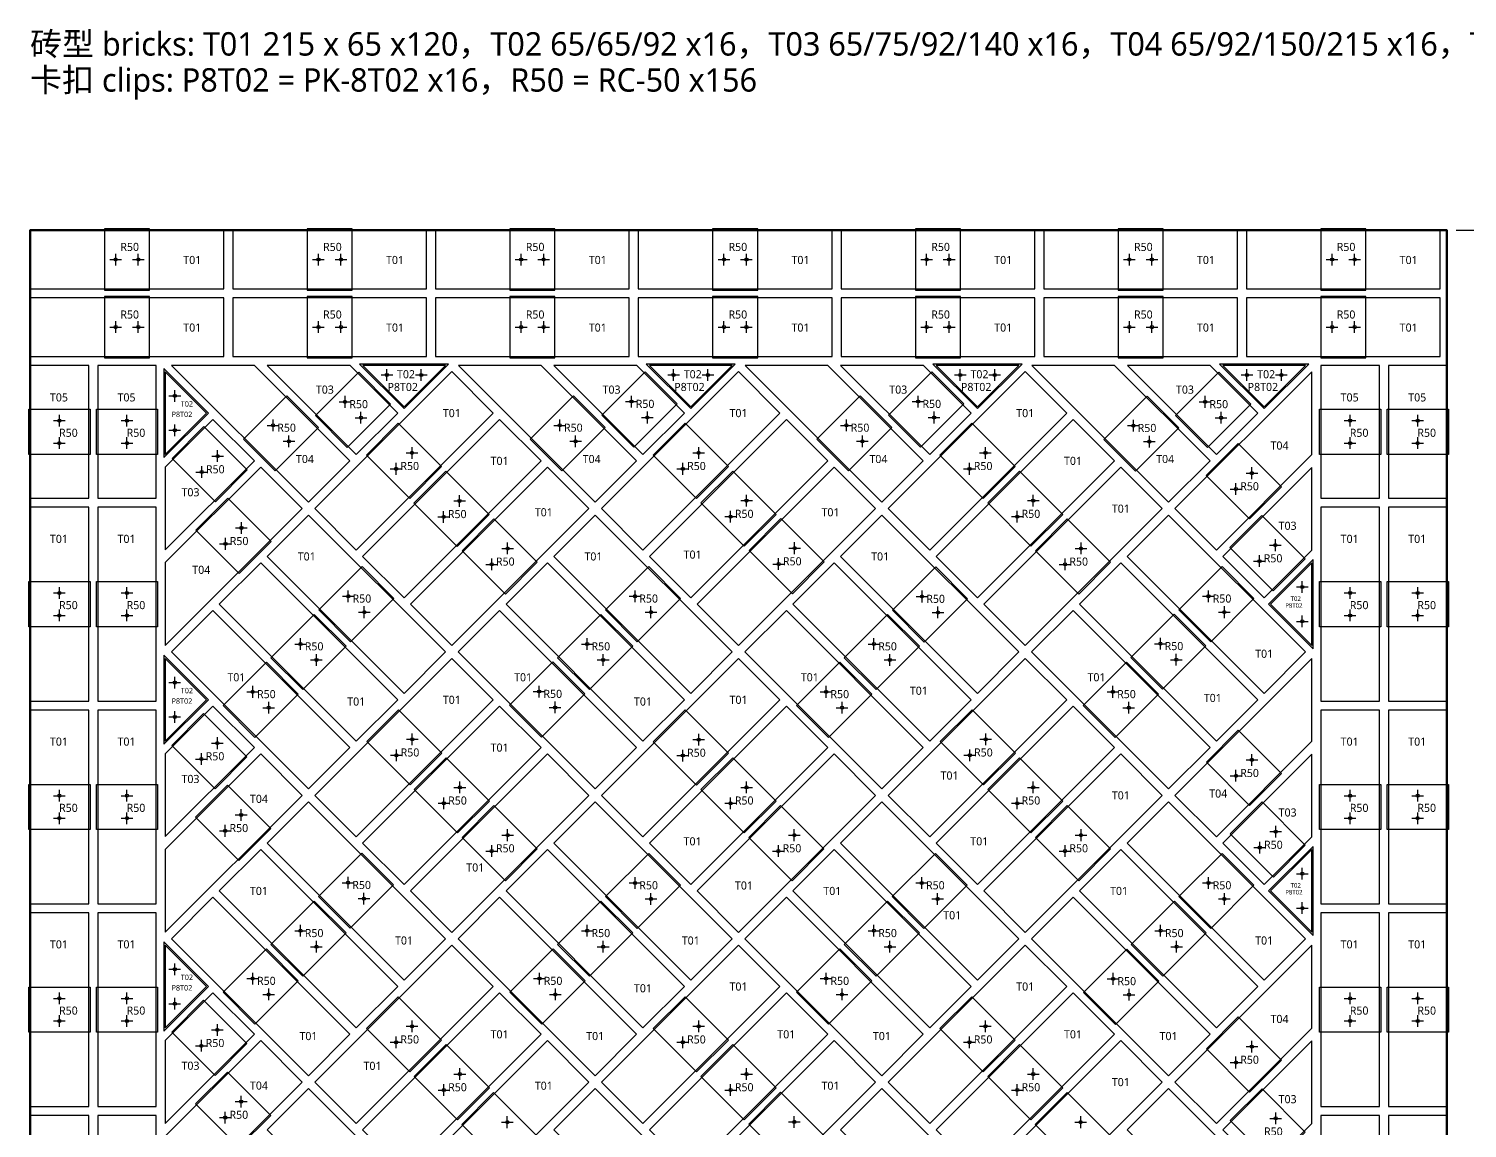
# Model space of a CAD drawing. Header units: millimetres. Extents: x -190 to 8130, y -7782 to 208.
# Drawn here: x 2571 to 4167, y -6884 to -5663 of the extents above; entities that cross this region are included whole.
import ezdxf
from ezdxf.enums import TextEntityAlignment as Align

# ---------------------------------------------------------------- set-up
doc = ezdxf.new("R2010")
doc.units = ezdxf.units.MM
for name, color, linetype in [('BOARD', 7, 'Continuous'), ('DIM', 8, 'Continuous'), ('P8_CLIP', 4, 'Continuous'), ('P8_HOLE', 1, 'Continuous'), ('P8_SLIP', 7, 'Continuous'), ('P8_TXT_B', 7, 'Continuous'), ('P8_TXT_C', 4, 'Continuous'), ('TITLE', 7, 'Continuous')]:
    doc.layers.add(name, color=color, linetype=linetype)
doc.styles.add('CN', font='msyh.ttc')
doc.dimstyles.new('MM', dxfattribs={"dimtxt": 34, "dimasz": 20, "dimexe": 12, "dimexo": 10, "dimgap": 8, "dimtad": 1, "dimdec": 1, "dimdsep": 46, "dimtxsty": 'CN', "dimcen": 2.5, "dimazin": 3, "dimtfac": 1, "dimtmove": 0, "dimatfit": 3})

msp = doc.modelspace()

# ---------------------------------------------------------------- linework, layer by layer
at = {"layer": 'BOARD', "lineweight": 50}
msp.add_lwpolyline([(2572.5, -7459.5), (4145, -7459.5), (4145, -5887), (2572.5, -5887)], close=True, dxfattribs=at)
at = {"layer": 'P8_CLIP'}
for points in [[(2655, -5953.5), (2705, -5953.5), (2705, -5885.5), (2655, -5885.5)], [(2880, -5953.5), (2930, -5953.5), (2930, -5885.5), (2880, -5885.5)], [(3105, -5953.5), (3155, -5953.5), (3155, -5885.5), (3105, -5885.5)], [(3330, -5953.5), (3380, -5953.5), (3380, -5885.5), (3330, -5885.5)], [(3555, -5953.5), (3605, -5953.5), (3605, -5885.5), (3555, -5885.5)], [(3780, -5953.5), (3830, -5953.5), (3830, -5885.5), (3780, -5885.5)], [(4005, -5953.5), (4055, -5953.5), (4055, -5885.5), (4005, -5885.5)], [(2655, -6028.5), (2705, -6028.5), (2705, -5960.5), (2655, -5960.5)], [(2880, -6028.5), (2930, -6028.5), (2930, -5960.5), (2880, -5960.5)], [(3105, -6028.5), (3155, -6028.5), (3155, -5960.5), (3105, -5960.5)], [(3330, -6028.5), (3380, -6028.5), (3380, -5960.5), (3330, -5960.5)], [(3555, -6028.5), (3605, -6028.5), (3605, -5960.5), (3555, -5960.5)], [(3780, -6028.5), (3830, -6028.5), (3830, -5960.5), (3780, -5960.5)], [(4005, -6028.5), (4055, -6028.5), (4055, -5960.5), (4005, -5960.5)], [(2721, -6139.32), (2770.44, -6089.89), (2721, -6040.45)], [(2924.5, -6127.98), (2889.14, -6092.63), (2937.23, -6044.54), (2972.58, -6079.9)], [(2938.08, -6035.5), (2987.52, -6084.94), (3036.95, -6035.5)], [(3242.38, -6127.67), (3207.02, -6092.31), (3255.11, -6044.23), (3290.46, -6079.58)], [(3256.28, -6035.5), (3305.72, -6084.94), (3355.15, -6035.5)], [(3560.58, -6127.67), (3525.22, -6092.31), (3573.3, -6044.23), (3608.66, -6079.58)], [(3574.48, -6035.5), (3623.92, -6084.94), (3673.35, -6035.5)], [(3879.09, -6127.98), (3843.74, -6092.63), (3891.82, -6044.54), (3927.18, -6079.9)], [(3892.68, -6035.5), (3942.11, -6084.94), (3991.55, -6035.5)], [(2844.54, -6154.1), (2809.19, -6118.74), (2857.27, -6070.66), (2892.63, -6106.01)], [(3162.74, -6154.09), (3127.39, -6118.74), (3175.47, -6070.66), (3210.82, -6106.01)], [(3480.94, -6154.09), (3445.58, -6118.74), (3493.67, -6070.65), (3529.02, -6106.01)], [(3799.46, -6154.41), (3764.1, -6119.05), (3812.18, -6070.97), (3847.54, -6106.33)], [(2571, -6135.75), (2571, -6085.75), (2639, -6085.75), (2639, -6135.75)], [(2646, -6135.75), (2646, -6085.75), (2714, -6085.75), (2714, -6135.75)], [(4003.5, -6135.75), (4003.5, -6085.75), (4071.5, -6085.75), (4071.5, -6135.75)], [(4078.5, -6135.75), (4078.5, -6085.75), (4146.5, -6085.75), (4146.5, -6135.75)], [(2778.13, -6188.26), (2813.48, -6152.91), (2765.4, -6104.82), (2730.04, -6140.18)], [(2993.88, -6184.64), (3029.24, -6149.28), (2981.15, -6101.2), (2945.8, -6136.55)], [(3312.08, -6184.64), (3347.43, -6149.28), (3299.35, -6101.2), (3264, -6136.55)], [(3630.28, -6184.64), (3665.63, -6149.28), (3617.55, -6101.2), (3582.19, -6136.55)], [(3925.99, -6207.13), (3961.34, -6171.77), (3913.26, -6123.69), (3877.9, -6159.04)], [(3046.6, -6237.99), (3081.96, -6202.63), (3033.87, -6154.55), (2998.52, -6189.91)], [(3365.11, -6237.67), (3400.47, -6202.32), (3352.39, -6154.23), (3317.03, -6189.59)], [(3683.31, -6237.67), (3718.67, -6202.32), (3670.58, -6154.23), (3635.23, -6189.59)], [(2804.55, -6267.9), (2839.91, -6232.54), (2791.83, -6184.46), (2756.47, -6219.82)], [(3099.95, -6290.7), (3135.3, -6255.35), (3087.22, -6207.27), (3051.87, -6242.62)], [(3418.46, -6290.39), (3453.82, -6255.03), (3405.74, -6206.95), (3370.38, -6242.31)], [(3736.35, -6290.71), (3771.7, -6255.35), (3723.62, -6207.27), (3688.26, -6242.62)], [(3952.1, -6287.08), (3987.46, -6251.73), (3939.37, -6203.64), (3904.02, -6239)], [(3996.5, -6252.58), (3947.06, -6302.02), (3996.5, -6351.45)], [(2928.12, -6343.74), (2892.77, -6308.38), (2940.85, -6260.3), (2976.21, -6295.65)], [(3246.32, -6343.74), (3210.97, -6308.38), (3259.05, -6260.3), (3294.4, -6295.65)], [(3564.84, -6344.05), (3529.48, -6308.7), (3577.56, -6260.61), (3612.92, -6295.97)], [(3882.72, -6343.74), (3847.36, -6308.38), (3895.45, -6260.3), (3930.8, -6295.65)], [(2571, -6327), (2571, -6277), (2639, -6277), (2639, -6327)], [(2646, -6327), (2646, -6277), (2714, -6277), (2714, -6327)], [(4003.5, -6327), (4003.5, -6277), (4071.5, -6277), (4071.5, -6327)], [(4078.5, -6327), (4078.5, -6277), (4146.5, -6277), (4146.5, -6327)], [(2875.09, -6396.77), (2839.73, -6361.42), (2887.82, -6313.33), (2923.17, -6348.69)], [(3193.29, -6396.77), (3157.93, -6361.42), (3206.02, -6313.33), (3241.37, -6348.69)], [(3511.48, -6396.77), (3476.13, -6361.42), (3524.21, -6313.33), (3559.57, -6348.69)], [(3829.37, -6396.46), (3794.01, -6361.1), (3842.09, -6313.02), (3877.45, -6348.37)], [(2721, -6457.52), (2770.44, -6408.08), (2721, -6358.65)], [(2822.05, -6449.81), (2786.7, -6414.45), (2834.78, -6366.37), (2870.14, -6401.72)], [(3139.94, -6449.49), (3104.58, -6414.13), (3152.66, -6366.05), (3188.02, -6401.41)], [(3458.45, -6449.8), (3423.1, -6414.45), (3471.18, -6366.37), (3506.53, -6401.72)], [(3776.65, -6449.8), (3741.3, -6414.45), (3789.38, -6366.37), (3824.73, -6401.72)], [(2777.81, -6506.78), (2813.17, -6471.42), (2765.08, -6423.34), (2729.73, -6458.7)], [(2994.2, -6502.52), (3029.55, -6467.16), (2981.47, -6419.08), (2946.11, -6454.44)], [(3312.08, -6502.83), (3347.43, -6467.48), (3299.35, -6419.4), (3264, -6454.75)], [(3630.59, -6502.52), (3665.95, -6467.16), (3617.87, -6419.08), (3582.51, -6454.44)], [(3925.99, -6525.32), (3961.34, -6489.97), (3913.26, -6441.89), (3877.91, -6477.24)], [(3046.92, -6555.87), (3082.27, -6520.52), (3034.19, -6472.43), (2998.83, -6507.79)], [(3365.11, -6555.87), (3400.47, -6520.52), (3352.39, -6472.43), (3317.03, -6507.79)], [(3683.31, -6555.87), (3718.67, -6520.52), (3670.58, -6472.43), (3635.23, -6507.79)], [(2571, -6552), (2571, -6502), (2639, -6502), (2639, -6552)], [(2646, -6552), (2646, -6502), (2714, -6502), (2714, -6552)], [(2804.24, -6586.42), (2839.59, -6551.06), (2791.51, -6502.98), (2756.15, -6538.33)], [(4003.5, -6552), (4003.5, -6502), (4071.5, -6502), (4071.5, -6552)], [(4078.5, -6552), (4078.5, -6502), (4146.5, -6502), (4146.5, -6552)], [(3099.95, -6608.9), (3135.3, -6573.55), (3087.22, -6525.47), (3051.87, -6560.82)], [(3418.15, -6608.9), (3453.5, -6573.55), (3405.42, -6525.47), (3370.07, -6560.82)], [(3736.35, -6608.9), (3771.7, -6573.55), (3723.62, -6525.47), (3688.26, -6560.82)], [(3952.42, -6604.96), (3987.77, -6569.61), (3939.69, -6521.52), (3904.33, -6556.88)], [(3996.5, -6570.78), (3947.06, -6620.22), (3996.5, -6669.65)], [(2927.81, -6661.62), (2892.45, -6626.26), (2940.53, -6578.18), (2975.89, -6613.54)], [(3246.32, -6661.93), (3210.97, -6626.58), (3259.05, -6578.5), (3294.4, -6613.85)], [(3564.52, -6661.93), (3529.17, -6626.58), (3577.25, -6578.5), (3612.6, -6613.85)], [(3882.72, -6661.93), (3847.36, -6626.58), (3895.45, -6578.5), (3930.8, -6613.85)], [(2875.09, -6714.97), (2839.73, -6679.61), (2887.82, -6631.53), (2923.17, -6666.89)], [(3193.29, -6714.97), (3157.93, -6679.61), (3206.02, -6631.53), (3241.37, -6666.89)], [(3511.48, -6714.97), (3476.13, -6679.61), (3524.21, -6631.53), (3559.57, -6666.89)], [(3829.68, -6714.97), (3794.33, -6679.61), (3842.41, -6631.53), (3877.77, -6666.89)], [(2721, -6775.72), (2770.44, -6726.28), (2721, -6676.85)], [(2822.05, -6768), (2786.7, -6732.65), (2834.78, -6684.57), (2870.14, -6719.92)], [(3140.25, -6768), (3104.9, -6732.65), (3152.98, -6684.57), (3188.33, -6719.92)], [(3458.45, -6768), (3423.1, -6732.65), (3471.18, -6684.57), (3506.53, -6719.92)], [(3776.97, -6768.32), (3741.61, -6732.96), (3789.69, -6684.88), (3825.05, -6720.24)], [(2571, -6777), (2571, -6727), (2639, -6727), (2639, -6777)], [(2646, -6777), (2646, -6727), (2714, -6727), (2714, -6777)], [(4003.5, -6777), (4003.5, -6727), (4071.5, -6727), (4071.5, -6777)], [(4078.5, -6777), (4078.5, -6727), (4146.5, -6727), (4146.5, -6777)], [(2777.81, -6824.98), (2813.17, -6789.62), (2765.08, -6741.54), (2729.73, -6776.89)], [(2993.88, -6821.03), (3029.24, -6785.68), (2981.15, -6737.6), (2945.8, -6772.95)], [(3312.08, -6821.03), (3347.43, -6785.68), (3299.35, -6737.6), (3264, -6772.95)], [(3630.28, -6821.03), (3665.63, -6785.68), (3617.55, -6737.6), (3582.2, -6772.95)], [(3925.99, -6843.52), (3961.35, -6808.17), (3913.26, -6760.08), (3877.91, -6795.44)], [(3046.92, -6874.07), (3082.27, -6838.71), (3034.19, -6790.63), (2998.83, -6825.98)], [(3365.11, -6874.07), (3400.47, -6838.71), (3352.39, -6790.63), (3317.03, -6825.98)], [(3683.31, -6874.07), (3718.67, -6838.71), (3670.58, -6790.63), (3635.23, -6825.98)], [(2804.24, -6904.61), (2839.59, -6869.26), (2791.51, -6821.18), (2756.16, -6856.53)], [(3099.63, -6927.42), (3134.99, -6892.06), (3086.91, -6843.98), (3051.55, -6879.34)], [(3418.15, -6927.1), (3453.5, -6891.75), (3405.42, -6843.67), (3370.07, -6879.02)], [(3736.03, -6927.42), (3771.39, -6892.06), (3723.3, -6843.98), (3687.95, -6879.34)], [(3952.42, -6923.16), (3987.77, -6887.8), (3939.69, -6839.72), (3904.33, -6875.08)]]:
    msp.add_lwpolyline(points, close=True, dxfattribs=at)
at = {"layer": 'P8_HOLE'}
for p, q in [((2661, -5919.5), (2674, -5919.5)), ((2667.5, -5926), (2667.5, -5913)), ((2686, -5919.5), (2699, -5919.5)), ((2692.5, -5926), (2692.5, -5913)), ((2886, -5919.5), (2899, -5919.5)), ((2892.5, -5926), (2892.5, -5913)), ((2911, -5919.5), (2924, -5919.5)), ((2917.5, -5926), (2917.5, -5913)), ((3111, -5919.5), (3124, -5919.5)), ((3117.5, -5926), (3117.5, -5913)), ((3136, -5919.5), (3149, -5919.5)), ((3142.5, -5926), (3142.5, -5913)), ((3336, -5919.5), (3349, -5919.5)), ((3342.5, -5926), (3342.5, -5913)), ((3361, -5919.5), (3374, -5919.5)), ((3367.5, -5926), (3367.5, -5913)), ((3561, -5919.5), (3574, -5919.5)), ((3567.5, -5926), (3567.5, -5913)), ((3586, -5919.5), (3599, -5919.5)), ((3592.5, -5926), (3592.5, -5913)), ((3786, -5919.5), (3799, -5919.5)), ((3792.5, -5926), (3792.5, -5913)), ((3811, -5919.5), (3824, -5919.5)), ((3817.5, -5926), (3817.5, -5913)), ((4011, -5919.5), (4024, -5919.5)), ((4017.5, -5926), (4017.5, -5913)), ((4036, -5919.5), (4049, -5919.5)), ((4042.5, -5926), (4042.5, -5913)), ((2661, -5994.5), (2674, -5994.5)), ((2667.5, -6001), (2667.5, -5988)), ((2686, -5994.5), (2699, -5994.5)), ((2692.5, -6001), (2692.5, -5988)), ((2886, -5994.5), (2899, -5994.5)), ((2892.5, -6001), (2892.5, -5988)), ((2911, -5994.5), (2924, -5994.5)), ((2917.5, -6001), (2917.5, -5988)), ((3111, -5994.5), (3124, -5994.5)), ((3117.5, -6001), (3117.5, -5988)), ((3136, -5994.5), (3149, -5994.5)), ((3142.5, -6001), (3142.5, -5988)), ((3336, -5994.5), (3349, -5994.5)), ((3342.5, -6001), (3342.5, -5988)), ((3361, -5994.5), (3374, -5994.5)), ((3367.5, -6001), (3367.5, -5988)), ((3561, -5994.5), (3574, -5994.5)), ((3567.5, -6001), (3567.5, -5988)), ((3586, -5994.5), (3599, -5994.5)), ((3592.5, -6001), (3592.5, -5988)), ((3786, -5994.5), (3799, -5994.5)), ((3792.5, -6001), (3792.5, -5988)), ((3811, -5994.5), (3824, -5994.5)), ((3817.5, -6001), (3817.5, -5988)), ((4011, -5994.5), (4024, -5994.5)), ((4017.5, -6001), (4017.5, -5988)), ((4036, -5994.5), (4049, -5994.5)), ((4042.5, -6001), (4042.5, -5988)), ((2961.92, -6047.58), (2974.92, -6047.58)), ((2968.42, -6054.08), (2968.42, -6041.08)), ((3000.11, -6047.58), (3013.11, -6047.58)), ((3006.61, -6054.08), (3006.61, -6041.08)), ((3280.12, -6047.58), (3293.12, -6047.58)), ((3286.62, -6054.08), (3286.62, -6041.08)), ((3318.31, -6047.58), (3331.31, -6047.58)), ((3324.81, -6054.08), (3324.81, -6041.08)), ((3598.32, -6047.58), (3611.32, -6047.58)), ((3604.82, -6054.08), (3604.82, -6041.08)), ((3636.51, -6047.58), (3649.51, -6047.58)), ((3643.01, -6054.08), (3643.01, -6041.08)), ((3916.52, -6047.58), (3929.52, -6047.58)), ((3923.02, -6054.08), (3923.02, -6041.08)), ((3954.7, -6047.59), (3967.7, -6047.59)), ((3961.2, -6054.09), (3961.2, -6041.09)), ((2733.09, -6077.3), (2733.09, -6064.3)), ((2726.59, -6070.8), (2739.59, -6070.8)), ((2915.52, -6077.42), (2928.52, -6077.42)), ((2922.02, -6083.92), (2922.02, -6070.92)), ((3233.4, -6077.11), (3246.4, -6077.11)), ((3239.9, -6083.61), (3239.9, -6070.61)), ((3551.6, -6077.11), (3564.6, -6077.11)), ((3558.1, -6083.61), (3558.1, -6070.61)), ((3870.12, -6077.42), (3883.12, -6077.42)), ((3876.62, -6083.92), (3876.62, -6070.92)), ((2598.5, -6098.25), (2611.5, -6098.25)), ((2605, -6104.75), (2605, -6091.75)), ((2673.5, -6098.25), (2686.5, -6098.25)), ((2680, -6104.75), (2680, -6091.75)), ((2842.07, -6110.04), (2842.07, -6097.04)), ((2933.2, -6095.1), (2946.2, -6095.1)), ((2939.7, -6101.6), (2939.7, -6088.6)), ((3160.27, -6110.04), (3160.27, -6097.04)), ((3251.08, -6094.79), (3264.08, -6094.79)), ((3257.58, -6101.29), (3257.58, -6088.29)), ((3478.46, -6110.03), (3478.46, -6097.03)), ((3569.28, -6094.79), (3582.28, -6094.79)), ((3575.78, -6101.29), (3575.78, -6088.29)), ((3796.98, -6110.35), (3796.98, -6097.35)), ((3887.8, -6095.1), (3900.8, -6095.1)), ((3894.3, -6101.6), (3894.3, -6088.6)), ((4031, -6098.25), (4044, -6098.25)), ((4037.5, -6104.75), (4037.5, -6091.75)), ((4106, -6098.25), (4119, -6098.25)), ((4112.5, -6104.75), (4112.5, -6091.75)), ((2726.58, -6108.98), (2739.58, -6108.98)), ((2733.08, -6115.48), (2733.08, -6102.48)), ((2835.57, -6103.54), (2848.57, -6103.54)), ((3153.77, -6103.54), (3166.77, -6103.54)), ((3471.96, -6103.53), (3484.96, -6103.53)), ((3790.48, -6103.85), (3803.48, -6103.85)), ((2598.5, -6123.25), (2611.5, -6123.25)), ((2605, -6129.75), (2605, -6116.75)), ((2673.5, -6123.25), (2686.5, -6123.25)), ((2680, -6129.75), (2680, -6116.75)), ((2853.25, -6121.22), (2866.25, -6121.22)), ((2859.75, -6127.72), (2859.75, -6114.72)), ((2996.36, -6140.58), (2996.36, -6127.58)), ((3171.44, -6121.21), (3184.44, -6121.21)), ((3177.94, -6127.71), (3177.94, -6114.71)), ((3314.55, -6140.58), (3314.55, -6127.58)), ((3489.64, -6121.21), (3502.64, -6121.21)), ((3496.14, -6127.71), (3496.14, -6114.71)), ((3632.75, -6140.58), (3632.75, -6127.58)), ((3808.16, -6121.53), (3821.16, -6121.53)), ((3814.66, -6128.03), (3814.66, -6115.03)), ((4031, -6123.25), (4044, -6123.25)), ((4037.5, -6129.75), (4037.5, -6116.75)), ((4106, -6123.25), (4119, -6123.25)), ((4112.5, -6129.75), (4112.5, -6116.75)), ((2774.1, -6137.7), (2787.1, -6137.7)), ((2780.6, -6144.2), (2780.6, -6131.2)), ((2978.68, -6158.26), (2978.68, -6145.26)), ((2989.86, -6134.08), (3002.86, -6134.08)), ((3296.88, -6158.26), (3296.88, -6145.26)), ((3308.05, -6134.08), (3321.05, -6134.08)), ((3615.07, -6158.26), (3615.07, -6145.26)), ((3626.25, -6134.08), (3639.25, -6134.08)), ((2756.42, -6155.38), (2769.42, -6155.38)), ((2762.92, -6161.88), (2762.92, -6148.88)), ((2972.18, -6151.76), (2985.18, -6151.76)), ((3290.38, -6151.76), (3303.38, -6151.76)), ((3608.57, -6151.76), (3621.57, -6151.76)), ((3921.96, -6156.57), (3934.96, -6156.57)), ((3928.46, -6163.07), (3928.46, -6150.07)), ((3904.28, -6174.25), (3917.28, -6174.25)), ((3910.78, -6180.75), (3910.78, -6167.75)), ((3042.58, -6187.43), (3055.58, -6187.43)), ((3049.08, -6193.93), (3049.08, -6180.93)), ((3361.09, -6187.11), (3374.09, -6187.11)), ((3367.59, -6193.61), (3367.59, -6180.61)), ((3679.29, -6187.11), (3692.29, -6187.11)), ((3685.79, -6193.61), (3685.79, -6180.61)), ((3024.9, -6205.11), (3037.9, -6205.11)), ((3031.4, -6211.61), (3031.4, -6198.61)), ((3343.41, -6204.79), (3356.41, -6204.79)), ((3349.91, -6211.29), (3349.91, -6198.29)), ((3661.61, -6204.79), (3674.61, -6204.79)), ((3668.11, -6211.29), (3668.11, -6198.29)), ((2800.53, -6217.34), (2813.53, -6217.34)), ((2807.03, -6223.84), (2807.03, -6210.84)), ((2782.85, -6235.02), (2795.85, -6235.02)), ((2789.35, -6241.52), (2789.35, -6228.52)), ((3095.92, -6240.15), (3108.92, -6240.15)), ((3102.42, -6246.65), (3102.42, -6233.65)), ((3414.44, -6239.83), (3427.44, -6239.83)), ((3420.94, -6246.33), (3420.94, -6233.33)), ((3732.32, -6240.15), (3745.32, -6240.15)), ((3738.82, -6246.65), (3738.82, -6233.65)), ((3948.08, -6236.52), (3961.08, -6236.52)), ((3954.58, -6243.02), (3954.58, -6230.02)), ((3078.25, -6257.82), (3091.25, -6257.82)), ((3084.75, -6264.32), (3084.75, -6251.32)), ((3396.76, -6257.51), (3409.76, -6257.51)), ((3403.26, -6264.01), (3403.26, -6251.01)), ((3714.64, -6257.83), (3727.64, -6257.83)), ((3721.14, -6264.33), (3721.14, -6251.33)), ((3930.4, -6254.2), (3943.4, -6254.2)), ((3936.9, -6260.7), (3936.9, -6247.7)), ((2598.5, -6289.5), (2611.5, -6289.5)), ((2605, -6296), (2605, -6283)), ((2673.5, -6289.5), (2686.5, -6289.5)), ((2680, -6296), (2680, -6283)), ((2925.65, -6299.68), (2925.65, -6286.68)), ((3243.84, -6299.68), (3243.84, -6286.68)), ((3562.36, -6299.99), (3562.36, -6286.99)), ((3880.24, -6299.68), (3880.24, -6286.68)), ((3977.92, -6282.92), (3990.92, -6282.92)), ((3984.42, -6289.42), (3984.42, -6276.42)), ((4031, -6289.5), (4044, -6289.5)), ((4037.5, -6296), (4037.5, -6283)), ((4106, -6289.5), (4119, -6289.5)), ((4112.5, -6296), (4112.5, -6283)), ((2919.15, -6293.18), (2932.15, -6293.18)), ((2943.33, -6317.36), (2943.33, -6304.36)), ((3237.34, -6293.18), (3250.34, -6293.18)), ((3261.53, -6317.35), (3261.53, -6304.35)), ((3555.86, -6293.49), (3568.86, -6293.49)), ((3580.04, -6317.67), (3580.04, -6304.67)), ((3873.74, -6293.18), (3886.74, -6293.18)), ((3897.92, -6317.36), (3897.92, -6304.36)), ((2598.5, -6314.5), (2611.5, -6314.5)), ((2605, -6321), (2605, -6308)), ((2673.5, -6314.5), (2686.5, -6314.5)), ((2680, -6321), (2680, -6308)), ((2936.83, -6310.86), (2949.83, -6310.86)), ((3255.03, -6310.85), (3268.03, -6310.85)), ((3573.54, -6311.17), (3586.54, -6311.17)), ((3891.42, -6310.86), (3904.42, -6310.86)), ((3977.92, -6321.11), (3990.92, -6321.11)), ((3984.42, -6327.61), (3984.42, -6314.61)), ((4031, -6314.5), (4044, -6314.5)), ((4037.5, -6321), (4037.5, -6308)), ((4106, -6314.5), (4119, -6314.5)), ((4112.5, -6321), (4112.5, -6308)), ((2866.11, -6346.21), (2879.11, -6346.21)), ((2872.61, -6352.71), (2872.61, -6339.71)), ((3184.31, -6346.21), (3197.31, -6346.21)), ((3190.81, -6352.71), (3190.81, -6339.71)), ((3502.51, -6346.21), (3515.51, -6346.21)), ((3509.01, -6352.71), (3509.01, -6339.71)), ((3820.39, -6345.9), (3833.39, -6345.9)), ((3826.89, -6352.4), (3826.89, -6339.4)), ((2883.79, -6363.89), (2896.79, -6363.89)), ((2890.29, -6370.39), (2890.29, -6357.39)), ((3201.99, -6363.89), (3214.99, -6363.89)), ((3208.49, -6370.39), (3208.49, -6357.39)), ((3520.19, -6363.89), (3533.19, -6363.89)), ((3526.69, -6370.39), (3526.69, -6357.39)), ((3838.07, -6363.58), (3851.07, -6363.58)), ((3844.57, -6370.08), (3844.57, -6357.08)), ((2733.08, -6395.49), (2733.08, -6382.49)), ((2726.58, -6388.99), (2739.58, -6388.99)), ((2813.08, -6399.25), (2826.08, -6399.25)), ((2819.58, -6405.75), (2819.58, -6392.75)), ((3130.96, -6398.93), (3143.96, -6398.93)), ((3137.46, -6405.43), (3137.46, -6392.43)), ((3449.48, -6399.25), (3462.48, -6399.25)), ((3455.98, -6405.75), (3455.98, -6392.75)), ((3767.68, -6399.25), (3780.68, -6399.25)), ((3774.18, -6405.75), (3774.18, -6392.75)), ((2830.76, -6416.93), (2843.76, -6416.93)), ((2837.26, -6423.43), (2837.26, -6410.43)), ((3148.64, -6416.61), (3161.64, -6416.61)), ((3155.14, -6423.11), (3155.14, -6410.11)), ((3467.15, -6416.92), (3480.15, -6416.92)), ((3473.65, -6423.42), (3473.65, -6410.42)), ((3785.35, -6416.92), (3798.35, -6416.92)), ((3791.85, -6423.42), (3791.85, -6410.42)), ((2726.58, -6427.18), (2739.58, -6427.18)), ((2733.08, -6433.68), (2733.08, -6420.68)), ((2996.67, -6458.46), (2996.67, -6445.46)), ((3314.55, -6458.78), (3314.55, -6445.78)), ((3633.07, -6458.46), (3633.07, -6445.46)), ((2773.79, -6456.22), (2786.79, -6456.22)), ((2780.29, -6462.72), (2780.29, -6449.72)), ((2978.99, -6476.14), (2978.99, -6463.14)), ((2990.17, -6451.96), (3003.17, -6451.96)), ((3296.88, -6476.45), (3296.88, -6463.45)), ((3308.05, -6452.28), (3321.05, -6452.28)), ((3615.39, -6476.14), (3615.39, -6463.14)), ((3626.57, -6451.96), (3639.57, -6451.96)), ((2756.11, -6473.9), (2769.11, -6473.9)), ((2762.61, -6480.4), (2762.61, -6467.4)), ((2972.49, -6469.64), (2985.49, -6469.64)), ((3290.38, -6469.95), (3303.38, -6469.95)), ((3608.89, -6469.64), (3621.89, -6469.64)), ((3921.96, -6474.77), (3934.96, -6474.77)), ((3928.46, -6481.27), (3928.46, -6468.27)), ((3904.29, -6492.44), (3917.29, -6492.44)), ((3910.79, -6498.94), (3910.79, -6485.94)), ((2605, -6521), (2605, -6508)), ((2680, -6521), (2680, -6508)), ((3042.89, -6505.31), (3055.89, -6505.31)), ((3049.39, -6511.81), (3049.39, -6498.81)), ((3361.09, -6505.31), (3374.09, -6505.31)), ((3367.59, -6511.81), (3367.59, -6498.81)), ((3679.29, -6505.31), (3692.29, -6505.31)), ((3685.79, -6511.81), (3685.79, -6498.81)), ((4037.5, -6521), (4037.5, -6508)), ((4112.5, -6521), (4112.5, -6508)), ((2598.5, -6514.5), (2611.5, -6514.5)), ((2673.5, -6514.5), (2686.5, -6514.5)), ((2806.71, -6542.36), (2806.71, -6529.36)), ((3025.21, -6522.99), (3038.21, -6522.99)), ((3031.71, -6529.49), (3031.71, -6516.49)), ((3343.41, -6522.99), (3356.41, -6522.99)), ((3349.91, -6529.49), (3349.91, -6516.49)), ((3661.61, -6522.99), (3674.61, -6522.99)), ((3668.11, -6529.49), (3668.11, -6516.49)), ((4031, -6514.5), (4044, -6514.5)), ((4106, -6514.5), (4119, -6514.5)), ((2598.5, -6539.5), (2611.5, -6539.5)), ((2605, -6546), (2605, -6533)), ((2673.5, -6539.5), (2686.5, -6539.5)), ((2680, -6546), (2680, -6533)), ((2800.21, -6535.86), (2813.21, -6535.86)), ((4031, -6539.5), (4044, -6539.5)), ((4037.5, -6546), (4037.5, -6533)), ((4106, -6539.5), (4119, -6539.5)), ((4112.5, -6546), (4112.5, -6533)), ((2782.53, -6553.54), (2795.53, -6553.54)), ((2789.03, -6560.04), (2789.03, -6547.04)), ((3095.92, -6558.35), (3108.92, -6558.35)), ((3102.42, -6564.85), (3102.42, -6551.85)), ((3414.12, -6558.35), (3427.12, -6558.35)), ((3420.62, -6564.85), (3420.62, -6551.85)), ((3732.32, -6558.35), (3745.32, -6558.35)), ((3738.82, -6564.85), (3738.82, -6551.85)), ((3948.39, -6554.4), (3961.39, -6554.4)), ((3954.89, -6560.9), (3954.89, -6547.9)), ((3078.25, -6576.02), (3091.25, -6576.02)), ((3084.75, -6582.52), (3084.75, -6569.52)), ((3396.45, -6576.02), (3409.45, -6576.02)), ((3402.95, -6582.52), (3402.95, -6569.52)), ((3714.64, -6576.02), (3727.64, -6576.02)), ((3721.14, -6582.52), (3721.14, -6569.52)), ((3930.71, -6572.08), (3943.71, -6572.08)), ((3937.21, -6578.58), (3937.21, -6565.58)), ((2925.33, -6617.56), (2925.33, -6604.56)), ((3243.85, -6617.88), (3243.85, -6604.88)), ((3562.05, -6617.88), (3562.05, -6604.88)), ((3880.25, -6617.87), (3880.25, -6604.87)), ((3977.92, -6601.12), (3990.92, -6601.12)), ((3984.42, -6607.62), (3984.42, -6594.62)), ((2918.83, -6611.06), (2931.83, -6611.06)), ((2943.01, -6635.24), (2943.01, -6622.24)), ((3237.35, -6611.38), (3250.35, -6611.38)), ((3261.52, -6635.55), (3261.52, -6622.55)), ((3555.55, -6611.38), (3568.55, -6611.38)), ((3579.72, -6635.55), (3579.72, -6622.55)), ((3873.75, -6611.37), (3886.75, -6611.37)), ((3897.92, -6635.56), (3897.92, -6622.56)), ((2936.51, -6628.74), (2949.51, -6628.74)), ((3255.02, -6629.05), (3268.02, -6629.05)), ((3573.22, -6629.05), (3586.22, -6629.05)), ((3891.42, -6629.06), (3904.42, -6629.06)), ((3977.92, -6639.31), (3990.92, -6639.31)), ((3984.42, -6645.81), (3984.42, -6632.81)), ((2866.11, -6664.41), (2879.11, -6664.41)), ((2872.61, -6670.91), (2872.61, -6657.91)), ((3184.31, -6664.41), (3197.31, -6664.41)), ((3190.81, -6670.91), (3190.81, -6657.91)), ((3502.51, -6664.41), (3515.51, -6664.41)), ((3509.01, -6670.91), (3509.01, -6657.91)), ((3820.71, -6664.41), (3833.71, -6664.41)), ((3827.21, -6670.91), (3827.21, -6657.91)), ((2883.79, -6682.09), (2896.79, -6682.09)), ((2890.29, -6688.59), (2890.29, -6675.59)), ((3201.99, -6682.09), (3214.99, -6682.09)), ((3208.49, -6688.59), (3208.49, -6675.59)), ((3520.19, -6682.09), (3533.19, -6682.09)), ((3526.69, -6688.59), (3526.69, -6675.59)), ((3838.39, -6682.09), (3851.39, -6682.09)), ((3844.89, -6688.59), (3844.89, -6675.59)), ((2733.08, -6713.69), (2733.08, -6700.69)), ((2726.58, -6707.19), (2739.58, -6707.19)), ((2813.08, -6717.44), (2826.08, -6717.44)), ((2819.58, -6723.94), (2819.58, -6710.94)), ((3131.28, -6717.45), (3144.28, -6717.45)), ((3137.78, -6723.95), (3137.78, -6710.95)), ((3449.48, -6717.45), (3462.48, -6717.45)), ((3455.98, -6723.95), (3455.98, -6710.95)), ((3767.99, -6717.76), (3780.99, -6717.76)), ((3774.49, -6724.26), (3774.49, -6711.26)), ((2605, -6746), (2605, -6733)), ((2680, -6746), (2680, -6733)), ((2830.75, -6735.13), (2843.75, -6735.13)), ((2837.25, -6741.63), (2837.25, -6728.63)), ((3148.95, -6735.12), (3161.95, -6735.12)), ((3155.45, -6741.62), (3155.45, -6728.62)), ((3467.15, -6735.12), (3480.15, -6735.12)), ((3473.65, -6741.62), (3473.65, -6728.62)), ((3785.67, -6735.44), (3798.67, -6735.44)), ((3792.17, -6741.94), (3792.17, -6728.94)), ((4037.5, -6746), (4037.5, -6733)), ((4112.5, -6746), (4112.5, -6733)), ((2598.5, -6739.5), (2611.5, -6739.5)), ((2673.5, -6739.5), (2686.5, -6739.5)), ((2726.58, -6745.38), (2739.58, -6745.38)), ((2733.08, -6751.88), (2733.08, -6738.88)), ((4031, -6739.5), (4044, -6739.5)), ((4106, -6739.5), (4119, -6739.5)), ((2598.5, -6764.5), (2611.5, -6764.5)), ((2605, -6771), (2605, -6758)), ((2673.5, -6764.5), (2686.5, -6764.5)), ((2680, -6771), (2680, -6758)), ((2780.29, -6780.92), (2780.29, -6767.92)), ((2996.36, -6776.98), (2996.36, -6763.98)), ((3314.55, -6776.98), (3314.55, -6763.98)), ((3632.75, -6776.98), (3632.75, -6763.98)), ((4031, -6764.5), (4044, -6764.5)), ((4037.5, -6771), (4037.5, -6758)), ((4106, -6764.5), (4119, -6764.5)), ((4112.5, -6771), (4112.5, -6758)), ((2773.79, -6774.42), (2786.79, -6774.42)), ((2978.68, -6794.65), (2978.68, -6781.65)), ((2989.86, -6770.48), (3002.86, -6770.48)), ((3296.88, -6794.65), (3296.88, -6781.65)), ((3308.05, -6770.48), (3321.05, -6770.48)), ((3615.08, -6794.65), (3615.08, -6781.65)), ((3626.25, -6770.48), (3639.25, -6770.48)), ((2756.11, -6792.1), (2769.11, -6792.1)), ((2762.61, -6798.6), (2762.61, -6785.6)), ((2972.18, -6788.15), (2985.18, -6788.15)), ((3290.38, -6788.15), (3303.38, -6788.15)), ((3608.58, -6788.15), (3621.58, -6788.15)), ((3921.97, -6792.96), (3934.97, -6792.96)), ((3928.47, -6799.46), (3928.47, -6786.46)), ((3904.29, -6810.64), (3917.29, -6810.64)), ((3910.79, -6817.14), (3910.79, -6804.14)), ((3042.89, -6823.51), (3055.89, -6823.51)), ((3049.39, -6830.01), (3049.39, -6817.01)), ((3361.09, -6823.51), (3374.09, -6823.51)), ((3367.59, -6830.01), (3367.59, -6817.01)), ((3679.29, -6823.51), (3692.29, -6823.51)), ((3685.79, -6830.01), (3685.79, -6817.01)), ((2806.71, -6860.56), (2806.71, -6847.56)), ((3025.21, -6841.19), (3038.21, -6841.19)), ((3031.71, -6847.69), (3031.71, -6834.69)), ((3343.41, -6841.19), (3356.41, -6841.19)), ((3349.91, -6847.69), (3349.91, -6834.69)), ((3661.61, -6841.19), (3674.61, -6841.19)), ((3668.11, -6847.69), (3668.11, -6834.69)), ((2800.21, -6854.06), (2813.21, -6854.06)), ((2782.54, -6871.73), (2795.54, -6871.73)), ((2789.04, -6878.23), (2789.04, -6865.23)), ((3095.61, -6876.86), (3108.61, -6876.86)), ((3102.11, -6883.36), (3102.11, -6870.36)), ((3414.12, -6876.55), (3427.12, -6876.55)), ((3420.62, -6883.05), (3420.62, -6870.05)), ((3732.01, -6876.86), (3745.01, -6876.86)), ((3738.51, -6883.36), (3738.51, -6870.36)), ((3948.39, -6872.6), (3961.39, -6872.6)), ((3954.89, -6879.1), (3954.89, -6866.1))]:
    msp.add_line(p, q, dxfattribs=at)
for centre in [(2667.5, -5919.5), (2692.5, -5919.5), (2892.5, -5919.5), (2917.5, -5919.5), (3117.5, -5919.5), (3142.5, -5919.5), (3342.5, -5919.5), (3367.5, -5919.5), (3567.5, -5919.5), (3592.5, -5919.5), (3792.5, -5919.5), (3817.5, -5919.5), (4017.5, -5919.5), (4042.5, -5919.5), (2667.5, -5994.5), (2692.5, -5994.5), (2892.5, -5994.5), (2917.5, -5994.5), (3117.5, -5994.5), (3142.5, -5994.5), (3342.5, -5994.5), (3367.5, -5994.5), (3567.5, -5994.5), (3592.5, -5994.5), (3792.5, -5994.5), (3817.5, -5994.5), (4017.5, -5994.5), (4042.5, -5994.5), (2968.42, -6047.58), (3006.61, -6047.58), (3286.62, -6047.58), (3324.81, -6047.58), (3604.82, -6047.58), (3643.01, -6047.58), (3923.02, -6047.58), (3961.2, -6047.59), (2733.09, -6070.8), (2922.02, -6077.42), (3239.9, -6077.11), (3558.1, -6077.11), (3876.62, -6077.42), (2605, -6098.25), (2680, -6098.25), (2939.7, -6095.1), (3257.58, -6094.79), (3575.78, -6094.79), (3894.3, -6095.1), (4037.5, -6098.25), (4112.5, -6098.25), (2733.08, -6108.98), (2842.07, -6103.54), (3160.27, -6103.54), (3478.46, -6103.53), (3796.98, -6103.85), (2605, -6123.25), (2680, -6123.25), (2859.75, -6121.22), (3177.94, -6121.21), (3496.14, -6121.21), (3814.66, -6121.53), (4037.5, -6123.25), (4112.5, -6123.25), (2780.6, -6137.7), (2996.36, -6134.08), (3314.55, -6134.08), (3632.75, -6134.08), (2762.92, -6155.38), (2978.68, -6151.76), (3296.88, -6151.76), (3615.07, -6151.76), (3928.46, -6156.57), (3910.78, -6174.25), (3049.08, -6187.43), (3367.59, -6187.11), (3685.79, -6187.11), (3031.4, -6205.11), (3349.91, -6204.79), (3668.11, -6204.79), (2807.03, -6217.34), (2789.35, -6235.02), (3102.42, -6240.15), (3420.94, -6239.83), (3738.82, -6240.15), (3954.58, -6236.52), (3084.75, -6257.82), (3403.26, -6257.51), (3721.14, -6257.83), (3936.9, -6254.2), (2605, -6289.5), (2680, -6289.5), (3984.42, -6282.92), (4037.5, -6289.5), (4112.5, -6289.5), (2925.65, -6293.18), (3243.84, -6293.18), (3562.36, -6293.49), (3880.24, -6293.18), (2605, -6314.5), (2680, -6314.5), (2943.33, -6310.86), (3261.53, -6310.85), (3580.04, -6311.17), (3897.92, -6310.86), (3984.42, -6321.11), (4037.5, -6314.5), (4112.5, -6314.5), (2872.61, -6346.21), (3190.81, -6346.21), (3509.01, -6346.21), (3826.89, -6345.9), (2890.29, -6363.89), (3208.49, -6363.89), (3526.69, -6363.89), (3844.57, -6363.58), (2733.08, -6388.99), (2819.58, -6399.25), (3137.46, -6398.93), (3455.98, -6399.25), (3774.18, -6399.25), (2837.26, -6416.93), (3155.14, -6416.61), (3473.65, -6416.92), (3791.85, -6416.92), (2733.08, -6427.18), (2780.29, -6456.22), (2996.67, -6451.96), (3314.55, -6452.28), (3633.07, -6451.96), (2762.61, -6473.9), (2978.99, -6469.64), (3296.88, -6469.95), (3615.39, -6469.64), (3928.46, -6474.77), (3910.79, -6492.44), (2605, -6514.5), (2680, -6514.5), (3049.39, -6505.31), (3367.59, -6505.31), (3685.79, -6505.31), (4037.5, -6514.5), (4112.5, -6514.5), (3031.71, -6522.99), (3349.91, -6522.99), (3668.11, -6522.99), (2605, -6539.5), (2680, -6539.5), (2806.71, -6535.86), (4037.5, -6539.5), (4112.5, -6539.5), (2789.03, -6553.54), (3102.42, -6558.35), (3420.62, -6558.35), (3738.82, -6558.35), (3954.89, -6554.4), (3084.75, -6576.02), (3402.95, -6576.02), (3721.14, -6576.02), (3937.21, -6572.08), (2925.33, -6611.06), (3984.42, -6601.12), (3243.85, -6611.38), (3562.05, -6611.38), (3880.25, -6611.37), (2943.01, -6628.74), (3261.52, -6629.05), (3579.72, -6629.05), (3897.92, -6629.06), (3984.42, -6639.31), (2872.61, -6664.41), (3190.81, -6664.41), (3509.01, -6664.41), (3827.21, -6664.41), (2890.29, -6682.09), (3208.49, -6682.09), (3526.69, -6682.09), (3844.89, -6682.09), (2733.08, -6707.19), (2819.58, -6717.44), (3137.78, -6717.45), (3455.98, -6717.45), (3774.49, -6717.76), (2837.25, -6735.13), (3155.45, -6735.12), (3473.65, -6735.12), (3792.17, -6735.44), (2605, -6739.5), (2680, -6739.5), (2733.08, -6745.38), (4037.5, -6739.5), (4112.5, -6739.5), (2605, -6764.5), (2680, -6764.5), (2996.36, -6770.48), (3314.55, -6770.48), (3632.75, -6770.48), (4037.5, -6764.5), (4112.5, -6764.5), (2780.29, -6774.42), (2762.61, -6792.1), (2978.68, -6788.15), (3296.88, -6788.15), (3615.08, -6788.15), (3928.47, -6792.96), (3910.79, -6810.64), (3049.39, -6823.51), (3367.59, -6823.51), (3685.79, -6823.51), (3031.71, -6841.19), (3349.91, -6841.19), (3668.11, -6841.19), (2806.71, -6854.06), (2789.04, -6871.73), (3102.11, -6876.86), (3420.62, -6876.55), (3738.51, -6876.86), (3954.89, -6872.6)]:
    msp.add_circle(centre, 1.75, dxfattribs=at)
at = {"layer": 'P8_SLIP'}
for points in [[(2572.5, -5952), (2787.5, -5952), (2787.5, -5887), (2572.5, -5887)], [(2797.5, -5952), (3012.5, -5952), (3012.5, -5887), (2797.5, -5887)], [(3022.5, -5952), (3237.5, -5952), (3237.5, -5887), (3022.5, -5887)], [(3247.5, -5952), (3462.5, -5952), (3462.5, -5887), (3247.5, -5887)], [(3472.5, -5952), (3687.5, -5952), (3687.5, -5887), (3472.5, -5887)], [(3697.5, -5952), (3912.5, -5952), (3912.5, -5887), (3697.5, -5887)], [(3922.5, -5952), (4137.5, -5952), (4137.5, -5887), (3922.5, -5887)], [(2572.5, -6027), (2787.5, -6027), (2787.5, -5962), (2572.5, -5962)], [(2797.5, -6027), (3012.5, -6027), (3012.5, -5962), (2797.5, -5962)], [(3022.5, -6027), (3237.5, -6027), (3237.5, -5962), (3022.5, -5962)], [(3247.5, -6027), (3462.5, -6027), (3462.5, -5962), (3247.5, -5962)], [(3472.5, -6027), (3687.5, -6027), (3687.5, -5962), (3472.5, -5962)], [(3697.5, -6027), (3912.5, -6027), (3912.5, -5962), (3697.5, -5962)], [(3922.5, -6027), (4137.5, -6027), (4137.5, -5962), (3922.5, -5962)], [(2572.5, -6184.5), (2637.5, -6184.5), (2637.5, -6037), (2572.5, -6037)], [(2647.5, -6184.5), (2712.5, -6184.5), (2712.5, -6037), (2647.5, -6037)], [(2722.5, -6135.7), (2768.32, -6089.89), (2722.5, -6044.07)], [(2729.57, -6037), (2881.45, -6188.88), (2927.41, -6142.92), (2821.49, -6037)], [(2835.64, -6037), (2934.49, -6135.85), (2980.45, -6089.89), (2927.56, -6037)], [(2934.49, -6241.91), (3086.51, -6089.89), (3040.55, -6043.92), (2888.52, -6195.95)], [(2941.7, -6037), (2987.52, -6082.82), (3033.33, -6037)], [(3047.77, -6037), (3199.65, -6188.88), (3245.61, -6142.92), (3139.69, -6037)], [(3153.84, -6037), (3252.68, -6135.85), (3298.65, -6089.89), (3245.76, -6037)], [(3252.68, -6241.91), (3404.71, -6089.89), (3358.75, -6043.92), (3206.72, -6195.95)], [(3259.9, -6037), (3305.72, -6082.82), (3351.53, -6037)], [(3365.97, -6037), (3517.85, -6188.88), (3563.81, -6142.92), (3457.89, -6037)], [(3472.03, -6037), (3570.88, -6135.85), (3616.84, -6089.89), (3563.96, -6037)], [(3570.88, -6241.91), (3722.91, -6089.89), (3676.95, -6043.92), (3524.92, -6195.95)], [(3578.1, -6037), (3623.92, -6082.82), (3669.73, -6037)], [(3684.17, -6037), (3836.05, -6188.88), (3882.01, -6142.92), (3776.09, -6037)], [(3790.23, -6037), (3889.08, -6135.85), (3935.04, -6089.89), (3882.16, -6037)], [(3889.08, -6241.91), (3995, -6135.99), (3995, -6044.07), (3843.12, -6195.95)], [(3896.3, -6037), (3942.11, -6082.82), (3987.93, -6037)], [(4005, -6184.5), (4070, -6184.5), (4070, -6037), (4005, -6037)], [(4080, -6184.5), (4145, -6184.5), (4145, -6037), (4080, -6037)], [(2722.5, -6241.77), (2821.35, -6142.92), (2775.39, -6096.96), (2722.5, -6149.84)], [(2987.52, -6294.95), (3139.55, -6142.92), (3093.58, -6096.96), (2941.56, -6248.99)], [(3305.72, -6294.95), (3457.74, -6142.92), (3411.78, -6096.96), (3259.76, -6248.99)], [(3623.92, -6294.95), (3775.94, -6142.92), (3729.98, -6096.96), (3577.95, -6248.99)], [(2722.5, -6347.83), (2874.38, -6195.95), (2828.42, -6149.99), (2722.5, -6255.91)], [(3040.55, -6347.98), (3192.58, -6195.95), (3146.62, -6149.99), (2994.59, -6302.02)], [(3358.75, -6347.98), (3510.78, -6195.95), (3464.82, -6149.99), (3312.79, -6302.02)], [(3676.95, -6347.98), (3828.98, -6195.95), (3783.01, -6149.99), (3630.99, -6302.02)], [(3942.11, -6294.95), (3995, -6242.06), (3995, -6150.14), (3896.15, -6248.99)], [(2572.5, -6409.5), (2637.5, -6409.5), (2637.5, -6194.5), (2572.5, -6194.5)], [(2647.5, -6409.5), (2712.5, -6409.5), (2712.5, -6194.5), (2647.5, -6194.5)], [(2987.52, -6401.01), (3033.48, -6355.05), (2881.45, -6203.02), (2835.49, -6248.99)], [(3305.72, -6401.01), (3351.68, -6355.05), (3199.65, -6203.02), (3153.69, -6248.99)], [(3623.92, -6401.01), (3669.88, -6355.05), (3517.85, -6203.02), (3471.89, -6248.99)], [(3942.11, -6401.01), (3988.08, -6355.05), (3836.05, -6203.02), (3790.09, -6248.99)], [(4005, -6409.5), (4070, -6409.5), (4070, -6194.5), (4005, -6194.5)], [(4080, -6409.5), (4145, -6409.5), (4145, -6194.5), (4080, -6194.5)], [(2934.49, -6454.05), (2980.45, -6408.08), (2828.42, -6256.06), (2782.46, -6302.02)], [(3252.68, -6454.05), (3298.65, -6408.08), (3146.62, -6256.06), (3100.66, -6302.02)], [(3570.88, -6454.05), (3616.84, -6408.08), (3464.82, -6256.06), (3418.85, -6302.02)], [(3889.08, -6454.05), (3935.04, -6408.08), (3783.01, -6256.06), (3737.05, -6302.02)], [(3995, -6347.83), (3995, -6256.2), (3949.18, -6302.02)], [(2881.45, -6507.08), (2927.41, -6461.12), (2775.39, -6309.09), (2729.42, -6355.05)], [(3199.65, -6507.08), (3245.61, -6461.12), (3093.58, -6309.09), (3047.62, -6355.05)], [(3517.85, -6507.08), (3563.81, -6461.12), (3411.78, -6309.09), (3365.82, -6355.05)], [(3836.05, -6507.08), (3882.01, -6461.12), (3729.98, -6309.09), (3684.02, -6355.05)], [(2722.5, -6453.9), (2768.32, -6408.08), (2722.5, -6362.27)], [(2934.49, -6560.11), (3086.51, -6408.08), (3040.55, -6362.12), (2888.52, -6514.15)], [(3252.68, -6560.11), (3404.71, -6408.08), (3358.75, -6362.12), (3206.72, -6514.15)], [(3570.88, -6560.11), (3722.91, -6408.08), (3676.95, -6362.12), (3524.92, -6514.15)], [(3889.08, -6560.11), (3995, -6454.19), (3995, -6362.27), (3843.12, -6514.15)], [(2722.5, -6559.97), (2821.35, -6461.12), (2775.39, -6415.16), (2722.5, -6468.04)], [(2987.52, -6613.15), (3139.55, -6461.12), (3093.58, -6415.16), (2941.56, -6567.18)], [(3305.72, -6613.15), (3457.74, -6461.12), (3411.78, -6415.16), (3259.76, -6567.18)], [(3623.92, -6613.15), (3775.94, -6461.12), (3729.98, -6415.16), (3577.95, -6567.18)], [(2572.5, -6634.5), (2637.5, -6634.5), (2637.5, -6419.5), (2572.5, -6419.5)], [(2647.5, -6634.5), (2712.5, -6634.5), (2712.5, -6419.5), (2647.5, -6419.5)], [(4005, -6634.5), (4070, -6634.5), (4070, -6419.5), (4005, -6419.5)], [(4080, -6634.5), (4145, -6634.5), (4145, -6419.5), (4080, -6419.5)], [(2722.5, -6666.03), (2874.38, -6514.15), (2828.42, -6468.19), (2722.5, -6574.11)], [(3040.55, -6666.18), (3192.58, -6514.15), (3146.62, -6468.19), (2994.59, -6620.22)], [(3358.75, -6666.18), (3510.78, -6514.15), (3464.82, -6468.19), (3312.79, -6620.22)], [(3676.95, -6666.18), (3828.98, -6514.15), (3783.01, -6468.19), (3630.99, -6620.22)], [(3942.11, -6613.15), (3995, -6560.26), (3995, -6468.34), (3896.15, -6567.18)], [(2987.52, -6719.21), (3033.48, -6673.25), (2881.45, -6521.22), (2835.49, -6567.18)], [(3305.72, -6719.21), (3351.68, -6673.25), (3199.65, -6521.22), (3153.69, -6567.18)], [(3623.92, -6719.21), (3669.88, -6673.25), (3517.85, -6521.22), (3471.89, -6567.18)], [(3942.11, -6719.21), (3988.08, -6673.25), (3836.05, -6521.22), (3790.09, -6567.18)], [(2934.49, -6772.24), (2980.45, -6726.28), (2828.42, -6574.26), (2782.46, -6620.22)], [(3252.68, -6772.24), (3298.65, -6726.28), (3146.62, -6574.26), (3100.66, -6620.22)], [(3570.88, -6772.24), (3616.84, -6726.28), (3464.82, -6574.26), (3418.85, -6620.22)], [(3889.08, -6772.24), (3935.04, -6726.28), (3783.01, -6574.26), (3737.05, -6620.22)], [(3995, -6666.03), (3995, -6574.4), (3949.18, -6620.22)], [(2881.45, -6825.28), (2927.41, -6779.32), (2775.39, -6627.29), (2729.42, -6673.25)], [(3199.65, -6825.28), (3245.61, -6779.32), (3093.58, -6627.29), (3047.62, -6673.25)], [(3517.85, -6825.28), (3563.81, -6779.32), (3411.78, -6627.29), (3365.82, -6673.25)], [(3836.05, -6825.28), (3882.01, -6779.32), (3729.98, -6627.29), (3684.02, -6673.25)], [(2572.5, -6859.5), (2637.5, -6859.5), (2637.5, -6644.5), (2572.5, -6644.5)], [(2647.5, -6859.5), (2712.5, -6859.5), (2712.5, -6644.5), (2647.5, -6644.5)], [(4005, -6859.5), (4070, -6859.5), (4070, -6644.5), (4005, -6644.5)], [(4080, -6859.5), (4145, -6859.5), (4145, -6644.5), (4080, -6644.5)], [(2722.5, -6772.1), (2768.32, -6726.28), (2722.5, -6680.47)], [(2934.49, -6878.31), (3086.51, -6726.28), (3040.55, -6680.32), (2888.52, -6832.35)], [(3252.68, -6878.31), (3404.71, -6726.28), (3358.75, -6680.32), (3206.72, -6832.35)], [(3570.88, -6878.31), (3722.91, -6726.28), (3676.95, -6680.32), (3524.92, -6832.35)], [(3889.08, -6878.31), (3995, -6772.39), (3995, -6680.47), (3843.12, -6832.35)], [(2722.5, -6878.16), (2821.35, -6779.32), (2775.39, -6733.35), (2722.5, -6786.24)], [(2987.52, -6931.34), (3139.55, -6779.32), (3093.58, -6733.35), (2941.56, -6885.38)], [(3305.72, -6931.34), (3457.74, -6779.32), (3411.78, -6733.35), (3259.76, -6885.38)], [(3623.92, -6931.34), (3775.94, -6779.32), (3729.98, -6733.35), (3577.95, -6885.38)], [(2722.5, -6984.23), (2874.38, -6832.35), (2828.42, -6786.39), (2722.5, -6892.31)], [(3040.55, -6984.38), (3192.58, -6832.35), (3146.62, -6786.39), (2994.59, -6938.42)], [(3358.75, -6984.38), (3510.78, -6832.35), (3464.82, -6786.39), (3312.79, -6938.42)], [(3676.95, -6984.38), (3828.98, -6832.35), (3783.01, -6786.39), (3630.99, -6938.42)], [(3942.11, -6931.34), (3995, -6878.46), (3995, -6786.53), (3896.15, -6885.38)], [(2987.52, -7037.41), (3033.48, -6991.45), (2881.45, -6839.42), (2835.49, -6885.38)], [(3305.72, -7037.41), (3351.68, -6991.45), (3199.65, -6839.42), (3153.69, -6885.38)], [(3623.92, -7037.41), (3669.88, -6991.45), (3517.85, -6839.42), (3471.89, -6885.38)], [(3942.11, -7037.41), (3988.08, -6991.45), (3836.05, -6839.42), (3790.09, -6885.38)], [(2572.5, -7084.5), (2637.5, -7084.5), (2637.5, -6869.5), (2572.5, -6869.5)], [(2647.5, -7084.5), (2712.5, -7084.5), (2712.5, -6869.5), (2647.5, -6869.5)], [(4005, -7084.5), (4070, -7084.5), (4070, -6869.5), (4005, -6869.5)], [(4080, -7084.5), (4145, -7084.5), (4145, -6869.5), (4080, -6869.5)]]:
    msp.add_lwpolyline(points, close=True, dxfattribs=at)

# ---------------------------------------------------------------- texts
at = {"layer": 'P8_TXT_B', "style": 'CN'}
for s, height, p in [('T01', 9, (2752.5, -5920)), ('T01', 9, (2977.5, -5920)), ('T01', 9, (3202.5, -5920)), ('T01', 9, (3427.5, -5920)), ('T01', 9, (3652.5, -5920)), ('T01', 9, (3877.5, -5920)), ('T01', 9, (4102.5, -5920)), ('T01', 9, (2752.5, -5995)), ('T01', 9, (2977.5, -5995)), ('T01', 9, (3202.5, -5995)), ('T01', 9, (3427.5, -5995)), ('T01', 9, (3652.5, -5995)), ('T01', 9, (3877.5, -5995)), ('T01', 9, (4102.5, -5995)), ('T02', 9, (2989.7, -6046.82)), ('T02', 9, (3307.9, -6046.82)), ('T02', 9, (3626.1, -6046.82)), ('T02', 9, (3944.3, -6046.82)), ('T03', 9, (2899.64, -6063.85)), ('T03', 9, (3217.84, -6063.85)), ('T03', 9, (3536.03, -6063.85)), ('T03', 9, (3854.23, -6063.85)), ('T05', 9, (2604.5, -6072.5)), ('T05', 9, (2679.5, -6072.5)), ('T02', 6, (2746.5, -6079.7)), ('T05', 9, (4037, -6072.5)), ('T05', 9, (4112, -6072.5)), ('T01', 9, (3040.52, -6089.91)), ('T01', 9, (3358.72, -6089.91)), ('T01', 9, (3676.92, -6089.91)), ('T04', 9, (3959.12, -6125.91)), ('T04', 9, (2877.57, -6140.88)), ('T01', 9, (3093.56, -6142.95)), ('T04', 9, (3195.77, -6140.88)), ('T04', 9, (3513.97, -6140.88)), ('T01', 9, (3729.95, -6142.95)), ('T04', 9, (3832.17, -6140.88)), ('T03', 9, (2750.5, -6177.77)), ('T01', 9, (3782.99, -6195.98)), ('T01', 9, (3142.59, -6199.98)), ('T01', 9, (3460.79, -6199.98)), ('T01', 9, (2604.5, -6229.5)), ('T01', 9, (2679.5, -6229.5)), ('T03', 9, (3968.15, -6214.95)), ('T01', 9, (4037, -6229.5)), ('T01', 9, (4112, -6229.5)), ('T01', 9, (2879.49, -6249.01)), ('T01', 9, (3197.69, -6249.01)), ('T01', 9, (3307.76, -6246.95)), ('T01', 9, (3515.89, -6249.01)), ('T04', 9, (2762.5, -6263.83)), ('T02', 5, (3977.18, -6295.83)), ('T01', 9, (3942.09, -6357.01)), ('T01', 9, (2801.42, -6383.08)), ('T01', 9, (3119.62, -6383.08)), ('T01', 9, (3437.82, -6383.08)), ('T01', 9, (3756.02, -6383.08)), ('T02', 6, (2746.5, -6397.9)), ('T01', 9, (3558.85, -6398.05)), ('T01', 9, (3885.05, -6406.05)), ('T01', 9, (2934.46, -6410.05)), ('T01', 9, (3040.52, -6408.11)), ('T01', 9, (3252.66, -6410.05)), ('T01', 9, (3358.72, -6408.11)), ('T01', 9, (2604.5, -6454.5)), ('T01', 9, (2679.5, -6454.5)), ('T01', 9, (3093.56, -6461.15)), ('T01', 9, (4037, -6454.5)), ('T01', 9, (4112, -6454.5)), ('T03', 9, (2750.5, -6495.97)), ('T01', 9, (3592.92, -6492.11)), ('T04', 9, (2826.5, -6518.03)), ('T01', 9, (3782.99, -6514.18)), ('T04', 9, (3891.12, -6512.11)), ('T03', 9, (3968.15, -6533.15)), ('T01', 9, (3307.76, -6565.15)), ('T01', 9, (3625.95, -6565.15)), ('T01', 9, (3066.59, -6594.18)), ('T01', 9, (2826.46, -6620.24)), ('T01', 9, (3364.79, -6614.18)), ('T01', 9, (3462.85, -6620.24)), ('T01', 9, (3781.05, -6620.24)), ('T02', 5, (3977.18, -6614.03)), ('T01', 9, (3595.89, -6647.21)), ('T01', 9, (2987.49, -6675.21)), ('T01', 9, (3305.69, -6675.21)), ('T01', 9, (3942.09, -6675.21)), ('T01', 9, (2604.5, -6679.5)), ('T01', 9, (2679.5, -6679.5)), ('T01', 9, (4037, -6679.5)), ('T01', 9, (4112, -6679.5)), ('T02', 6, (2746.5, -6716.1)), ('T01', 9, (3252.66, -6728.24)), ('T01', 9, (3358.72, -6726.31)), ('T01', 9, (3676.92, -6726.31)), ('T04', 9, (3959.12, -6762.31)), ('T01', 9, (2881.42, -6781.28)), ('T01', 9, (3093.56, -6779.34)), ('T01', 9, (3199.62, -6781.28)), ('T01', 9, (3411.76, -6779.34)), ('T01', 9, (3517.82, -6781.28)), ('T01', 9, (3729.95, -6779.34)), ('T01', 9, (3836.02, -6781.28)), ('T03', 9, (2750.5, -6814.16)), ('T01', 9, (2952.52, -6814.31)), ('T04', 9, (2826.5, -6836.23)), ('T01', 9, (3142.59, -6836.38)), ('T01', 9, (3460.79, -6836.38)), ('T01', 9, (3782.99, -6832.38)), ('T03', 9, (3968.15, -6851.34))]:
    msp.add_text(s, height=height, dxfattribs=at).set_placement(p, align=Align.MIDDLE_CENTER)
at = {"layer": 'P8_TXT_C', "style": 'CN'}
for s, height, p in [('R50', 9, (2683, -5905.5)), ('R50', 9, (2908, -5905.5)), ('R50', 9, (3133, -5905.5)), ('R50', 9, (3358, -5905.5)), ('R50', 9, (3583, -5905.5)), ('R50', 9, (3808, -5905.5)), ('R50', 9, (4033, -5905.5)), ('R50', 9, (2683, -5980.5)), ('R50', 9, (2908, -5980.5)), ('R50', 9, (3133, -5980.5)), ('R50', 9, (3358, -5980.5)), ('R50', 9, (3583, -5980.5)), ('R50', 9, (3808, -5980.5)), ('R50', 9, (4033, -5980.5)), ('P8T02', 9, (2986.08, -6060.94)), ('P8T02', 9, (3304.28, -6060.94)), ('P8T02', 9, (3622.48, -6060.94)), ('P8T02', 9, (3940.68, -6060.94)), ('R50', 9, (2937.14, -6079.98)), ('R50', 9, (3255.02, -6079.67)), ('R50', 9, (3573.22, -6079.67)), ('R50', 9, (3891.74, -6079.98)), ('P8T02', 6, (2741, -6091.32)), ('R50', 9, (2615, -6111.75)), ('R50', 9, (2690, -6111.75)), ('R50', 9, (2857.19, -6106.1)), ('R50', 9, (3175.39, -6106.09)), ('R50', 9, (3493.58, -6106.09)), ('R50', 9, (3812.1, -6106.41)), ('R50', 9, (4047.5, -6111.75)), ('R50', 9, (4122.5, -6111.75)), ('R50', 9, (2993.8, -6148.64)), ('R50', 9, (3312, -6148.64)), ('R50', 9, (3630.19, -6148.64)), ('R50', 9, (2778.04, -6152.26)), ('R50', 9, (3925.9, -6171.13)), ('R50', 9, (3046.52, -6201.99)), ('R50', 9, (3365.03, -6201.67)), ('R50', 9, (3683.23, -6201.67)), ('R50', 9, (2804.47, -6231.9)), ('R50', 9, (3099.87, -6254.7)), ('R50', 9, (3418.38, -6254.39)), ('R50', 9, (3736.26, -6254.71)), ('R50', 9, (3952.02, -6251.08)), ('R50', 9, (2615, -6303)), ('R50', 9, (2690, -6303)), ('R50', 9, (2940.77, -6295.74)), ('R50', 9, (3258.97, -6295.74)), ('R50', 9, (3577.48, -6296.05)), ('R50', 9, (3895.36, -6295.74)), ('P8T02', 5, (3975.06, -6303.45)), ('R50', 9, (4047.5, -6303)), ('R50', 9, (4122.5, -6303)), ('R50', 9, (2887.73, -6348.77)), ('R50', 9, (3205.93, -6348.77)), ('R50', 9, (3524.13, -6348.77)), ('R50', 9, (3842.01, -6348.46)), ('R50', 9, (2834.7, -6401.81)), ('R50', 9, (3152.58, -6401.49)), ('R50', 9, (3471.1, -6401.8)), ('R50', 9, (3789.3, -6401.8)), ('P8T02', 6, (2741, -6409.52)), ('R50', 9, (2994.11, -6466.52)), ('R50', 9, (3312, -6466.83)), ('R50', 9, (3630.51, -6466.52)), ('R50', 9, (2777.73, -6470.78)), ('R50', 9, (3925.91, -6489.32)), ('R50', 9, (2615, -6528)), ('R50', 9, (2690, -6528)), ('R50', 9, (3046.83, -6519.87)), ('R50', 9, (3365.03, -6519.87)), ('R50', 9, (3683.23, -6519.87)), ('R50', 9, (4047.5, -6528)), ('R50', 9, (4122.5, -6528)), ('R50', 9, (2804.15, -6550.42)), ('R50', 9, (3099.87, -6572.9)), ('R50', 9, (3418.07, -6572.9)), ('R50', 9, (3736.26, -6572.9)), ('R50', 9, (3952.33, -6568.96)), ('R50', 9, (2940.45, -6613.62)), ('R50', 9, (3258.97, -6613.93)), ('R50', 9, (3577.17, -6613.93)), ('R50', 9, (3895.36, -6613.93)), ('P8T02', 5, (3975.06, -6621.65)), ('R50', 9, (2887.73, -6666.97)), ('R50', 9, (3205.93, -6666.97)), ('R50', 9, (3524.13, -6666.97)), ('R50', 9, (3842.33, -6666.97)), ('R50', 9, (2834.7, -6720)), ('R50', 9, (3152.9, -6720)), ('R50', 9, (3471.1, -6720)), ('R50', 9, (3789.61, -6720.32)), ('P8T02', 6, (2741, -6727.72)), ('R50', 9, (2615, -6753)), ('R50', 9, (2690, -6753)), ('R50', 9, (4047.5, -6753)), ('R50', 9, (4122.5, -6753)), ('R50', 9, (2777.73, -6788.98)), ('R50', 9, (2993.8, -6785.03)), ('R50', 9, (3312, -6785.03)), ('R50', 9, (3630.2, -6785.03)), ('R50', 9, (3925.91, -6807.52)), ('R50', 9, (3046.83, -6838.07)), ('R50', 9, (3365.03, -6838.07)), ('R50', 9, (3683.23, -6838.07)), ('R50', 9, (2804.16, -6868.61)), ('R50', 9, (3952.33, -6887.16))]:
    msp.add_text(s, height=height, dxfattribs=at).set_placement(p, align=Align.MIDDLE_CENTER)
at = {"layer": 'TITLE', "style": 'CN'}
for s, p in [('砖型 bricks: T01 215 x 65 x120，T02 65/65/92 x16，T03 65/75/92/140 x16，T04 65/92/150/215 x16，T05 147.5 x 65 x4', (2572.5, -5701)), ('卡扣 clips: P8T02 = PK-8T02 x16，R50 = RC-50 x156', (2572.5, -5741))]:
    msp.add_text(s, height=26, dxfattribs=at).set_placement(p, align=Align.BOTTOM_LEFT)

# ---------------------------------------------------------------- dimensions: what is measured, and where the dimension line sits
at = {"layer": 'DIM'}
msp.add_linear_dim(base=(4335, -7459.5), p1=(4145, -7459.5), p2=(4145, -5887), angle=90, dimstyle='MM', dxfattribs=at).render()

doc.saveas('drawing.dxf')
